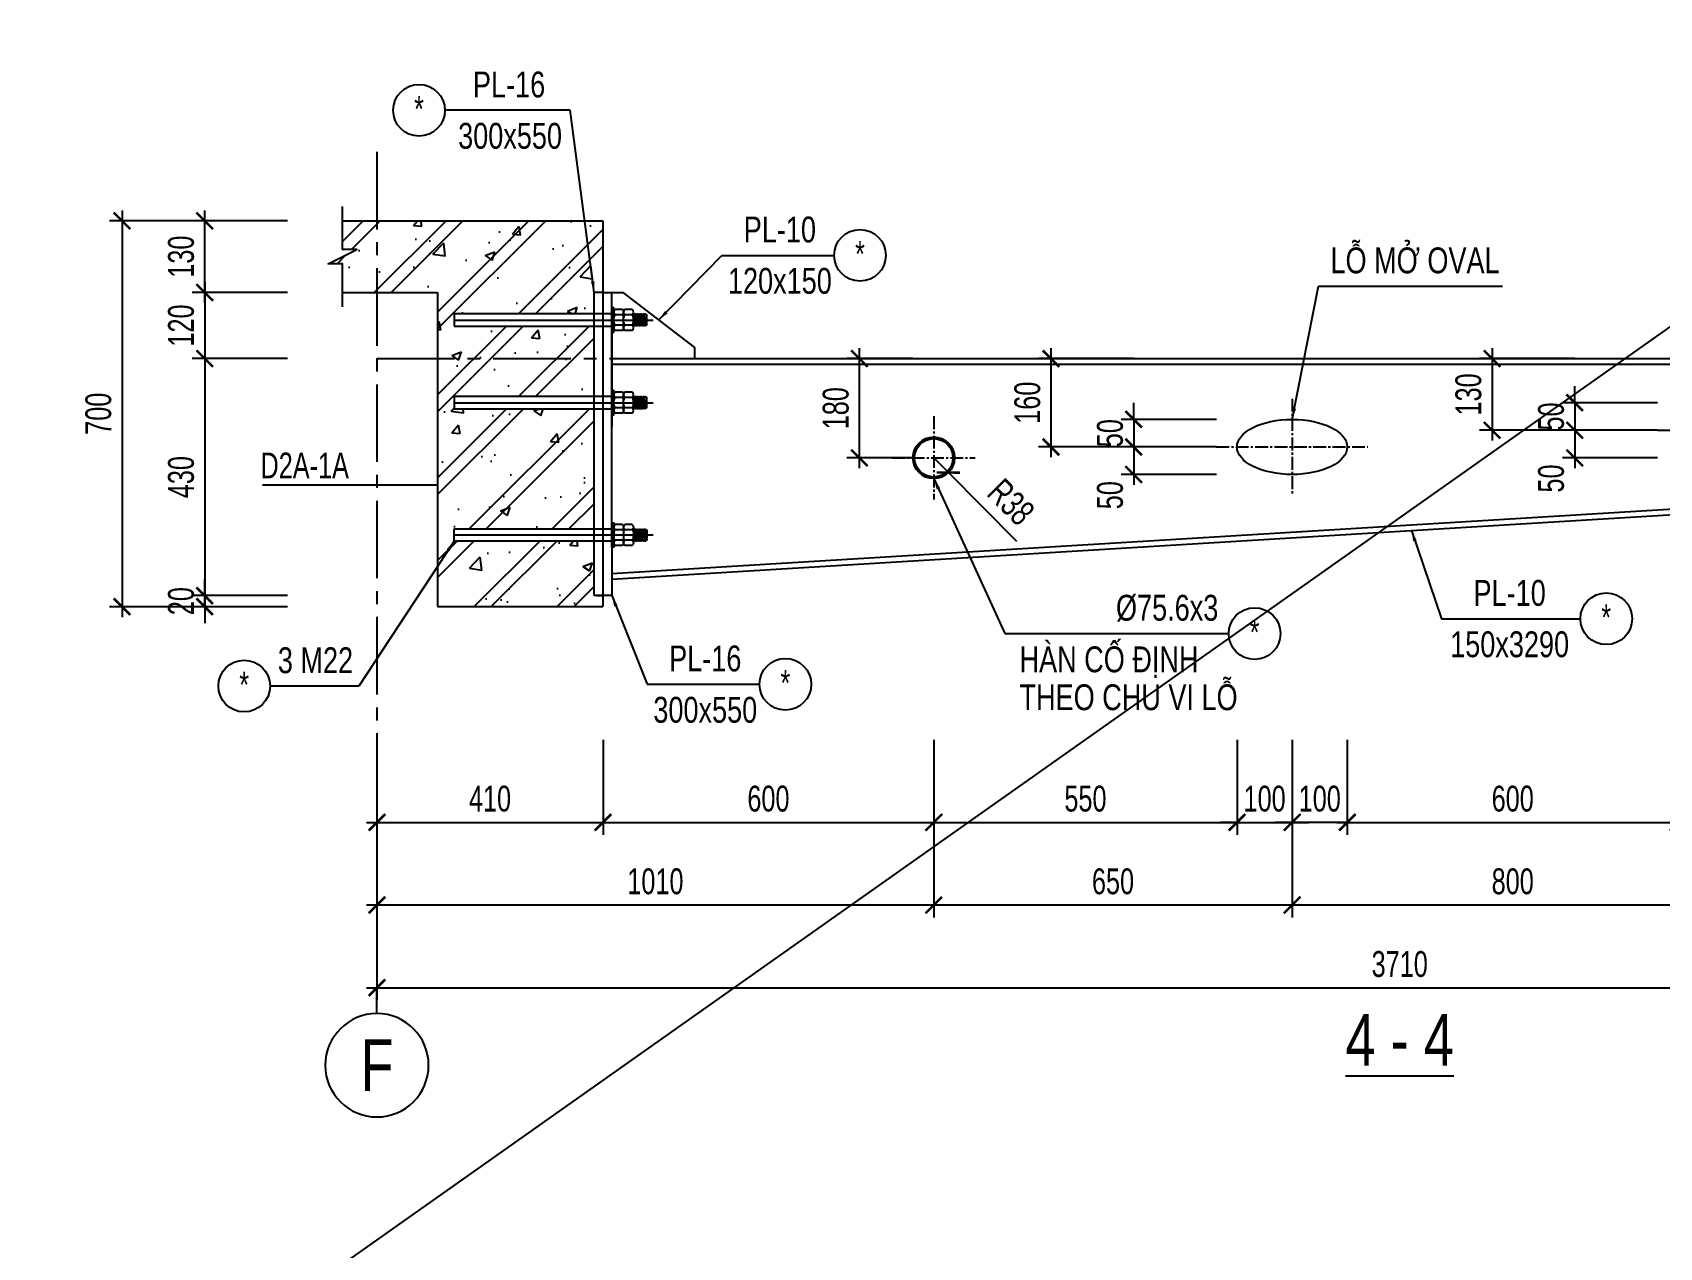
# Model space of a CAD drawing. Header units: millimetres. Extents: x 0 to 63075, y 0 to 44550.
# Drawn here: x 14690 to 26494, y 12085 to 20901 of the extents above; entities that cross this region are included whole.
import ezdxf
from ezdxf.enums import TextEntityAlignment as Align

# ---------------------------------------------------------------- set-up
doc = ezdxf.new("R2010")
doc.units = ezdxf.units.MM
doc.header["$LTSCALE"] = 250
doc.header["$MEASUREMENT"] = 0
doc.header["$PDMODE"] = 3
doc.linetypes.add('CENTER2', pattern=[1.125, 0.75, -0.125, 0.125, -0.125])
doc.linetypes.add('HIDDEN', pattern=[0.375, 0.25, -0.125])
doc.layers.get('0').update_dxf_attribs({"linetype": 'CONTINUOUS'})
doc.layers.get('Defpoints').update_dxf_attribs({"linetype": 'CONTINUOUS'})
for name, color, linetype in [('251', 251, 'CONTINUOUS'), ('8', 8, 'CONTINUOUS'), ('AXIS_SUB', 150, 'CENTER2'), ('CDC.01.AXIS', 160, 'CENTER2'), ('CDC.02.DIM', 1, 'CONTINUOUS'), ('CDC.03.BORDER', 3, 'CONTINUOUS'), ('CDC.04.HIDDEN', 8, 'HIDDEN'), ('CDC.06.TEXT', 2, 'CONTINUOUS'), ('CDC.08.TEXTBEAM', 2, 'CONTINUOUS'), ('CDC.10.HATCH', 251, 'CONTINUOUS'), ('CDC.11.NOTE', 8, 'CONTINUOUS'), ('CDC.14.STEELNUM', 9, 'CONTINUOUS'), ('DIM', 8, 'CONTINUOUS'), ('KCS_TEXT', 2, 'CONTINUOUS')]:
    doc.layers.add(name, color=color, linetype=linetype)
doc.layers.add('KCS_Plotter', color=11, linetype='CONTINUOUS', plot=False)
doc.styles.add('ARIA', font='arial.ttf', dxfattribs={"width": 0.75})
doc.styles.add('ARIAL', font='arial.ttf', dxfattribs={"width": 0.6})
doc.styles.add('BIGTEXT', font='arial.ttf', dxfattribs={"width": 0.8})
doc.styles.add('KCS_SMTEXT', font='arial.ttf', dxfattribs={"width": 0.7})
doc.dimstyles.new('KCS_DIM50 SC10', dxfattribs={"dimscale": 50, "dimtxt": 2.5, "dimasz": 1.6, "dimexe": 1.2, "dimexo": 0, "dimgap": 1, "dimtad": 1, "dimdec": 0, "dimlfac": 0.1, "dimzin": 0, "dimdsep": 46, "dimtxsty": 'KCS_SMTEXT', "dimblk": 'ARCHTICK', "dimcen": 0, "dimdle": 1, "dimclrd": 1, "dimclre": 1, "dimclrt": 2, "dimadec": 0, "dimazin": 0, "dimtfac": 1, "dimtdec": 0, "dimtix": 1, "dimtmove": 2, "dimatfit": 3, "dimfxl": 1, "dimtolj": 1, "dimtzin": 0, "dimarcsym": 0})
doc.dimstyles.new('KCS_DIM75 SC4', dxfattribs={"dimscale": 75, "dimtxt": 2.5, "dimasz": 1.6, "dimexe": 1.2, "dimexo": 0, "dimgap": 1, "dimtad": 1, "dimdec": 0, "dimlfac": 0.25, "dimzin": 0, "dimdsep": 46, "dimtxsty": 'KCS_SMTEXT', "dimblk": 'ARCHTICK', "dimcen": 0, "dimdle": 1, "dimclrd": 256, "dimclre": 256, "dimclrt": 2, "dimadec": 0, "dimazin": 0, "dimtfac": 1, "dimtdec": 0, "dimtix": 1, "dimtmove": 2, "dimatfit": 3, "dimfxl": 1, "dimtolj": 1, "dimtzin": 0, "dimarcsym": 0})

# ---------------------------------------------------------------- blocks, each defined once
blk = doc.blocks.new('_ArchTick')
at = {"color": 0, "linetype": 'ByBlock', "const_width": 0.15}
blk.add_lwpolyline([(-0.5, -0.5), (0.5, 0.5)], dxfattribs=at)
blk = doc.blocks.new('*D10')
at = {"layer": 'CDC.02.DIM', "lineweight": -2, "transparency": 16777216}
for p, q in [((17189, 15770), (17189, 15080)), ((18829, 15770), (18829, 15080)), ((17114, 15170), (18904, 15170))]:
    blk.add_line(p, q, dxfattribs=at)
at = {"layer": 'Defpoints', "color": 0, "transparency": 16777216}
for p in [(17189, 15770, 0), (18829, 15770, 0), (18829, 15170)]:
    blk.add_point(p, dxfattribs=at)
at = {"layer": 'CDC.02.DIM', "lineweight": -2, "transparency": 16777216, "xscale": 120, "yscale": 120, "zscale": 120, "rotation": 180}
blk.add_blockref('_ArchTick', (17189, 15170), dxfattribs=at)
at = {"layer": 'CDC.02.DIM', "lineweight": -2, "transparency": 16777216, "xscale": 120, "yscale": 120, "zscale": 120}
blk.add_blockref('_ArchTick', (18829, 15170), dxfattribs=at)
at = {"layer": 'CDC.02.DIM', "color": 2, "transparency": 16777216, "insert": (18009, 15341), "char_height": 187.5, "attachment_point": 5, "style": 'KCS_SMTEXT'}
blk.add_mtext('\\A1;410', dxfattribs=at)
blk = doc.blocks.new('*D11')
at = {"layer": 'CDC.02.DIM', "lineweight": -2, "transparency": 16777216}
for p, q in [((18829, 15770), (18829, 15080)), ((21229, 15770), (21229, 15080)), ((18754, 15170), (21304, 15170))]:
    blk.add_line(p, q, dxfattribs=at)
at = {"layer": 'Defpoints', "color": 0, "transparency": 16777216}
for p in [(18829, 15770, 0), (21229, 15770, 0), (21229, 15170)]:
    blk.add_point(p, dxfattribs=at)
at = {"layer": 'CDC.02.DIM', "lineweight": -2, "transparency": 16777216, "xscale": 120, "yscale": 120, "zscale": 120, "rotation": 180}
blk.add_blockref('_ArchTick', (18829, 15170), dxfattribs=at)
at = {"layer": 'CDC.02.DIM', "lineweight": -2, "transparency": 16777216, "xscale": 120, "yscale": 120, "zscale": 120}
blk.add_blockref('_ArchTick', (21229, 15170), dxfattribs=at)
at = {"layer": 'CDC.02.DIM', "color": 2, "transparency": 16777216, "insert": (20029, 15341), "char_height": 187.5, "attachment_point": 5, "style": 'KCS_SMTEXT'}
blk.add_mtext('\\A1;600', dxfattribs=at)
blk = doc.blocks.new('*D12')
at = {"layer": 'CDC.02.DIM', "lineweight": -2, "transparency": 16777216}
for p, q in [((21229, 15770), (21229, 15080)), ((23429, 15770), (23429, 15080)), ((21154, 15170), (23504, 15170))]:
    blk.add_line(p, q, dxfattribs=at)
at = {"layer": 'Defpoints', "color": 0, "transparency": 16777216}
for p in [(21229, 15770, 0), (23429, 15770, 0), (23429, 15170)]:
    blk.add_point(p, dxfattribs=at)
at = {"layer": 'CDC.02.DIM', "lineweight": -2, "transparency": 16777216, "xscale": 120, "yscale": 120, "zscale": 120, "rotation": 180}
blk.add_blockref('_ArchTick', (21229, 15170), dxfattribs=at)
at = {"layer": 'CDC.02.DIM', "lineweight": -2, "transparency": 16777216, "xscale": 120, "yscale": 120, "zscale": 120}
blk.add_blockref('_ArchTick', (23429, 15170), dxfattribs=at)
at = {"layer": 'CDC.02.DIM', "color": 2, "transparency": 16777216, "insert": (22329, 15341), "char_height": 187.5, "attachment_point": 5, "style": 'KCS_SMTEXT'}
blk.add_mtext('\\A1;550', dxfattribs=at)
blk = doc.blocks.new('*D13')
at = {"layer": 'CDC.02.DIM', "lineweight": -2, "transparency": 16777216}
for p, q in [((17189, 15170), (17189, 13880)), ((32029, 15170), (32029, 13880)), ((17114, 13970), (32104, 13970))]:
    blk.add_line(p, q, dxfattribs=at)
at = {"layer": 'Defpoints', "color": 0, "transparency": 16777216}
for p in [(17189, 15170, 0), (32029, 15170, 0), (32029, 13970)]:
    blk.add_point(p, dxfattribs=at)
at = {"layer": 'CDC.02.DIM', "lineweight": -2, "transparency": 16777216, "xscale": 120, "yscale": 120, "zscale": 120, "rotation": 180}
blk.add_blockref('_ArchTick', (17189, 13970), dxfattribs=at)
at = {"layer": 'CDC.02.DIM', "lineweight": -2, "transparency": 16777216, "xscale": 120, "yscale": 120, "zscale": 120}
blk.add_blockref('_ArchTick', (32029, 13970), dxfattribs=at)
at = {"layer": 'CDC.02.DIM', "color": 2, "transparency": 16777216, "insert": (24609, 14141), "char_height": 187.5, "attachment_point": 5, "style": 'KCS_SMTEXT'}
blk.add_mtext('\\A1;3710', dxfattribs=at)
blk = doc.blocks.new('*D15')
at = {"layer": 'CDC.02.DIM', "lineweight": -2, "transparency": 16777216}
for p, q in [((24229, 15770), (24229, 15080)), ((26629, 15770), (26629, 15080)), ((24154, 15170), (26704, 15170))]:
    blk.add_line(p, q, dxfattribs=at)
at = {"layer": 'Defpoints', "color": 0, "transparency": 16777216}
for p in [(24229, 15770, 0), (26629, 15770, 0), (26629, 15170)]:
    blk.add_point(p, dxfattribs=at)
at = {"layer": 'CDC.02.DIM', "lineweight": -2, "transparency": 16777216, "xscale": 120, "yscale": 120, "zscale": 120, "rotation": 180}
blk.add_blockref('_ArchTick', (24229, 15170), dxfattribs=at)
at = {"layer": 'CDC.02.DIM', "lineweight": -2, "transparency": 16777216, "xscale": 120, "yscale": 120, "zscale": 120}
blk.add_blockref('_ArchTick', (26629, 15170), dxfattribs=at)
at = {"layer": 'CDC.02.DIM', "color": 2, "transparency": 16777216, "insert": (25429, 15341), "char_height": 187.5, "attachment_point": 5, "style": 'KCS_SMTEXT'}
blk.add_mtext('\\A1;600', dxfattribs=at)
blk = doc.blocks.new('_Axis name')
at = {"layer": 'CDC.02.DIM'}
blk.add_line((0, 2.5), (0, 0), dxfattribs=at)
blk.add_circle((0, 7.5), 5, dxfattribs=at)
at = {"layer": 'CDC.02.DIM', "style": 'BIGTEXT', "width": 0.75}
blk.add_attdef('.', text='', height=5, dxfattribs=at).set_placement((0, 7.5), align=Align.MIDDLE)
blk = doc.blocks.new('*D17')
at = {"layer": 'CDC.02.DIM', "lineweight": -2, "transparency": 16777216}
for p, q in [((23429, 15770), (23429, 15080)), ((23829, 15770), (23829, 15080)), ((23429, 15170), (23309, 15170)), ((23429, 15170), (23829, 15170)), ((23829, 15170), (23949, 15170))]:
    blk.add_line(p, q, dxfattribs=at)
at = {"layer": 'Defpoints', "color": 0, "transparency": 16777216}
for p in [(23429, 15770), (23829, 15770), (23829, 15170)]:
    blk.add_point(p, dxfattribs=at)
at = {"layer": 'CDC.02.DIM', "lineweight": -2, "transparency": 16777216, "xscale": 120, "yscale": 120, "zscale": 120}
blk.add_blockref('_ArchTick', (23429, 15170), dxfattribs=at)
at = {"layer": 'CDC.02.DIM', "lineweight": -2, "transparency": 16777216, "xscale": 120, "yscale": 120, "zscale": 120, "rotation": 180}
blk.add_blockref('_ArchTick', (23829, 15170), dxfattribs=at)
at = {"layer": 'CDC.02.DIM', "color": 2, "transparency": 16777216, "insert": (23629, 15341), "char_height": 187.5, "attachment_point": 5, "style": 'KCS_SMTEXT'}
blk.add_mtext('\\A1;100', dxfattribs=at)
blk = doc.blocks.new('*D18')
at = {"layer": 'CDC.02.DIM', "lineweight": -2, "transparency": 16777216}
for p, q in [((23829, 15770), (23829, 15080)), ((24229, 15770), (24229, 15080)), ((23829, 15170), (23709, 15170)), ((24229, 15170), (23829, 15170)), ((24229, 15170), (24349, 15170))]:
    blk.add_line(p, q, dxfattribs=at)
at = {"layer": 'Defpoints', "color": 0, "transparency": 16777216}
for p in [(23829, 15770), (24229, 15770), (23829, 15170)]:
    blk.add_point(p, dxfattribs=at)
at = {"layer": 'CDC.02.DIM', "lineweight": -2, "transparency": 16777216, "xscale": 120, "yscale": 120, "zscale": 120}
blk.add_blockref('_ArchTick', (23829, 15170), dxfattribs=at)
at = {"layer": 'CDC.02.DIM', "lineweight": -2, "transparency": 16777216, "xscale": 120, "yscale": 120, "zscale": 120, "rotation": 180}
blk.add_blockref('_ArchTick', (24229, 15170), dxfattribs=at)
at = {"layer": 'CDC.02.DIM', "color": 2, "transparency": 16777216, "insert": (24029, 15341), "char_height": 187.5, "attachment_point": 5, "style": 'KCS_SMTEXT'}
blk.add_mtext('\\A1;100', dxfattribs=at)
blk = doc.blocks.new('*D22')
at = {"layer": 'CDC.02.DIM', "lineweight": -2, "transparency": 16777216}
for p, q in [((23829, 15770), (23829, 14480)), ((27029, 15770), (27029, 14480)), ((27104, 14570), (23754, 14570))]:
    blk.add_line(p, q, dxfattribs=at)
at = {"layer": 'Defpoints', "color": 0, "transparency": 16777216}
for p in [(23829, 15770), (27029, 15770), (23829, 14570)]:
    blk.add_point(p, dxfattribs=at)
at = {"layer": 'CDC.02.DIM', "lineweight": -2, "transparency": 16777216, "xscale": 120, "yscale": 120, "zscale": 120, "rotation": 180}
blk.add_blockref('_ArchTick', (23829, 14570), dxfattribs=at)
at = {"layer": 'CDC.02.DIM', "lineweight": -2, "transparency": 16777216, "xscale": 120, "yscale": 120, "zscale": 120}
blk.add_blockref('_ArchTick', (27029, 14570), dxfattribs=at)
at = {"layer": 'CDC.02.DIM', "color": 2, "transparency": 16777216, "insert": (25429, 14741), "char_height": 187.5, "attachment_point": 5, "style": 'KCS_SMTEXT'}
blk.add_mtext('\\A1;800', dxfattribs=at)
blk = doc.blocks.new('*D23')
at = {"layer": 'CDC.02.DIM', "lineweight": -2, "transparency": 16777216}
for p, q in [((21229, 15770), (21229, 14480)), ((23829, 15770), (23829, 14480)), ((23904, 14570), (21154, 14570))]:
    blk.add_line(p, q, dxfattribs=at)
at = {"layer": 'Defpoints', "color": 0, "transparency": 16777216}
for p in [(21229, 15770), (23829, 15770), (21229, 14570)]:
    blk.add_point(p, dxfattribs=at)
at = {"layer": 'CDC.02.DIM', "lineweight": -2, "transparency": 16777216, "xscale": 120, "yscale": 120, "zscale": 120, "rotation": 180}
blk.add_blockref('_ArchTick', (21229, 14570), dxfattribs=at)
at = {"layer": 'CDC.02.DIM', "lineweight": -2, "transparency": 16777216, "xscale": 120, "yscale": 120, "zscale": 120}
blk.add_blockref('_ArchTick', (23829, 14570), dxfattribs=at)
at = {"layer": 'CDC.02.DIM', "color": 2, "transparency": 16777216, "insert": (22529, 14741), "char_height": 187.5, "attachment_point": 5, "style": 'KCS_SMTEXT'}
blk.add_mtext('\\A1;650', dxfattribs=at)
blk = doc.blocks.new('*D24')
at = {"layer": 'CDC.02.DIM', "lineweight": -2, "transparency": 16777216}
for p, q in [((17189, 15770), (17189, 14480)), ((21229, 15770), (21229, 14480)), ((21304, 14570), (17114, 14570))]:
    blk.add_line(p, q, dxfattribs=at)
at = {"layer": 'Defpoints', "color": 0, "transparency": 16777216}
for p in [(17189, 15770), (21229, 15770), (17189, 14570)]:
    blk.add_point(p, dxfattribs=at)
at = {"layer": 'CDC.02.DIM', "lineweight": -2, "transparency": 16777216, "xscale": 120, "yscale": 120, "zscale": 120, "rotation": 180}
blk.add_blockref('_ArchTick', (17189, 14570), dxfattribs=at)
at = {"layer": 'CDC.02.DIM', "lineweight": -2, "transparency": 16777216, "xscale": 120, "yscale": 120, "zscale": 120}
blk.add_blockref('_ArchTick', (21229, 14570), dxfattribs=at)
at = {"layer": 'CDC.02.DIM', "color": 2, "transparency": 16777216, "insert": (19209, 14741), "char_height": 187.5, "attachment_point": 5, "style": 'KCS_SMTEXT'}
blk.add_mtext('\\A1;1010', dxfattribs=at)
blk = doc.blocks.new('ECUM20')
at = {"layer": '251'}
h = blk.add_hatch(color=256, dxfattribs=at)
h.paths.add_polyline_path([(2.58, 0.09, 0.192582), (1.69, -0.26, 0.192582), (0.8, 0.09)])
h.paths.add_polyline_path([(-1.69, -0.26, 0.192582), (-2.58, 0.09), (-0.8, 0.09, 0.192582)])
h = blk.add_hatch(color=256, dxfattribs=at)
h.paths.add_polyline_path([(2.58, -3.11, -0.192582), (1.69, -2.75, -0.192582), (0.8, -3.11)])
h.paths.add_polyline_path([(-1.69, -2.75, -0.192582), (-2.58, -3.11), (-0.8, -3.11, -0.192582)])
at = {"layer": '8'}
for p, q in [((2.4, 0.09), (-2.4, 0.09)), ((-3.47, -0.26), (-3.47, -2.75)), ((2.58, -3.11), (-2.58, -3.11)), ((-1.69, -0.26), (-1.69, -2.75)), ((-1.69, -0.26), (-1.69, -2.75)), ((1.69, -0.26), (1.69, -2.75)), ((3.47, -0.26), (3.47, -2.75))]:
    blk.add_line(p, q, dxfattribs=at)
for centre, start, end in [((-2.58, -1.2), 46.3972, 133.6028), ((-0.8, -1.2), 90, 133.6028), ((0.8, -1.2), 46.3972, 90), ((2.58, -1.2), 46.3972, 133.6028), ((-2.58, -1.82), 226.3972, 313.6028), ((-0.8, -1.82), 226.3972, 270), ((0.8, -1.82), 270, 313.6028), ((2.58, -1.82), 226.3972, 313.6028)]:
    blk.add_arc(centre, 1.29, start, end, dxfattribs=at)
blk = doc.blocks.new('24a')
at = {"layer": 'AXIS_SUB'}
blk.add_line((235079.72, 17102.07), (235079.72, 17141.43), dxfattribs=at)
at = {"layer": 'CDC.04.HIDDEN', "linetype": 'Continuous'}
blk.add_line((235079.74, 17140.23), (235079.74, 17140.17), dxfattribs=at)
for points in [[(235080.73, 17139.74), (235080.94, 17139.53), (235080.73, 17139.37), (235078.76, 17139.57), (235078.54, 17139.78), (235078.76, 17139.94)], [(235080.73, 17139.37), (235080.94, 17139.16), (235080.73, 17139), (235078.76, 17139.2), (235078.54, 17139.41), (235078.76, 17139.57)], [(235080.73, 17139), (235080.94, 17138.79), (235080.73, 17138.63), (235078.76, 17138.83), (235078.54, 17139.04), (235078.76, 17139.2)], [(235080.73, 17138.63), (235080.94, 17138.42), (235080.73, 17138.26), (235078.76, 17138.46), (235078.54, 17138.67), (235078.76, 17138.83)], [(235080.73, 17138.26), (235080.94, 17138.05), (235080.73, 17137.89), (235078.76, 17138.09), (235078.54, 17138.3), (235078.76, 17138.46)], [(235080.73, 17137.89), (235080.94, 17137.68), (235080.73, 17137.52), (235078.76, 17137.72), (235078.54, 17137.93), (235078.76, 17138.09)], [(235082.12, 17133.27), (235077.32, 17133.27), (235077.32, 17133.7), (235082.12, 17133.7)]]:
    blk.add_lwpolyline(points, close=True, dxfattribs=at)
for points in [[(235078.76, 17139.94), (235078.64, 17140.04), (235078.76, 17140.23), (235080.73, 17140.23), (235080.73, 17140.11), (235080.94, 17139.9), (235080.73, 17139.74)], [(235080.73, 17140.11), (235079.74, 17140.17), (235079.74, 17140.23)], [(235078.57, 17137.54), (235078.54, 17137.56), (235078.76, 17137.72), (235080.59, 17137.54)], [(235078.7, 17135.62), (235078.76, 17135.66), (235079.23, 17135.62)], [(235078.7, 17133.7), (235078.76, 17133.74), (235079.23, 17133.7)]]:
    blk.add_lwpolyline(points, dxfattribs=at)
at = {"layer": 'CDC.04.HIDDEN', "ltscale": 2}
blk.add_lwpolyline([(235078.52, 17102.07), (235078.52, 17133.27), (235080.92, 17133.27), (235080.92, 17102.07), (235078.52, 17102.07)], dxfattribs=at)
at = {"layer": 'CDC.04.HIDDEN', "linetype": 'Continuous', "extrusion": (0, 0, -1), "xscale": 0.5999999999985448, "yscale": 0.5999999999985448, "zscale": -0.6}
for p in [(-235079.72, 17137.48), (-235079.72, 17135.56)]:
    blk.add_blockref('ECUM20', p, dxfattribs=at)
blk = doc.blocks.new('*D155')
at = {"layer": 'CDC.02.DIM', "lineweight": -2, "transparency": 16777216}
for p, q in [((21077, 18535), (20599, 18535)), ((20689, 17740), (20689, 18610)), ((21077, 17815), (20599, 17815))]:
    blk.add_line(p, q, dxfattribs=at)
at = {"layer": 'Defpoints', "color": 0, "transparency": 16777216}
for p in [(20689, 18535), (21077, 18535, 0), (21077, 17815, 0)]:
    blk.add_point(p, dxfattribs=at)
at = {"layer": 'CDC.02.DIM', "lineweight": -2, "transparency": 16777216, "xscale": 120, "yscale": 120, "zscale": 120}
for p, rotation in [((20689, 18535), 90), ((20689, 17815), 270)]:
    blk.add_blockref('_ArchTick', p, dxfattribs=dict(at, rotation=rotation))
at = {"layer": 'CDC.02.DIM', "color": 2, "transparency": 16777216, "insert": (20518, 18175), "char_height": 187.5, "attachment_point": 5, "rotation": 90, "style": 'KCS_SMTEXT'}
blk.add_mtext('\\A1;180', dxfattribs=at)
blk = doc.blocks.new('*D156')
at = {"layer": 'CDC.02.DIM', "lineweight": -2, "transparency": 16777216}
for p in [(21229, 17815), (21832, 17209)]:
    blk.add_line(p, (21335, 17708), dxfattribs=at)
at = {"layer": 'Defpoints', "color": 0, "transparency": 16777216}
for p in [(21229, 17815, 0), (21335, 17708, 0)]:
    blk.add_point(p, dxfattribs=at)
at = {"layer": 'CDC.02.DIM', "lineweight": -2, "transparency": 16777216, "xscale": 120, "yscale": 120, "zscale": 120, "rotation": 134.9020487328114}
blk.add_blockref('_ArchTick', (21335, 17708), dxfattribs=at)
at = {"layer": 'CDC.02.DIM', "color": 2, "transparency": 16777216, "insert": (21789, 17494), "char_height": 187.5, "attachment_point": 5, "rotation": 314.902, "style": 'KCS_SMTEXT'}
blk.add_mtext('\\A1;R38', dxfattribs=at)
blk = doc.blocks.new('*D158')
at = {"layer": 'CDC.02.DIM', "lineweight": -2, "transparency": 16777216}
for p, q in [((22679, 18094), (22679, 18214)), ((23279, 18094), (22589, 18094)), ((22679, 18094), (22679, 17894)), ((23279, 17894), (22589, 17894)), ((22679, 17894), (22679, 17774))]:
    blk.add_line(p, q, dxfattribs=at)
at = {"layer": 'Defpoints', "color": 0, "transparency": 16777216}
for p in [(23279, 18094), (22679, 17894), (23279, 17894)]:
    blk.add_point(p, dxfattribs=at)
at = {"layer": 'CDC.02.DIM', "lineweight": -2, "transparency": 16777216, "xscale": 120, "yscale": 120, "zscale": 120}
for p, rotation in [((22679, 18094), 270), ((22679, 17894), 90)]:
    blk.add_blockref('_ArchTick', p, dxfattribs=dict(at, rotation=rotation))
at = {"layer": 'CDC.02.DIM', "color": 2, "transparency": 16777216, "insert": (22508, 17994), "char_height": 187.5, "attachment_point": 5, "rotation": 90, "style": 'KCS_SMTEXT'}
blk.add_mtext('\\A1;50', dxfattribs=at)
blk = doc.blocks.new('*D159')
at = {"layer": 'CDC.02.DIM', "lineweight": -2, "transparency": 16777216}
for p, q in [((22679, 17969), (22679, 17619)), ((23279, 17894), (22589, 17894)), ((23279, 17694), (22589, 17694))]:
    blk.add_line(p, q, dxfattribs=at)
at = {"layer": 'Defpoints', "color": 0, "transparency": 16777216}
for p in [(23279, 17894), (22679, 17694), (23279, 17694)]:
    blk.add_point(p, dxfattribs=at)
at = {"layer": 'CDC.02.DIM', "lineweight": -2, "transparency": 16777216, "xscale": 120, "yscale": 120, "zscale": 120}
for p, rotation in [((22679, 17894), 90), ((22679, 17694), 270)]:
    blk.add_blockref('_ArchTick', p, dxfattribs=dict(at, rotation=rotation))
at = {"layer": 'CDC.02.DIM', "color": 2, "transparency": 16777216, "insert": (22508, 17544), "char_height": 187.5, "attachment_point": 5, "rotation": 90, "style": 'KCS_SMTEXT'}
blk.add_mtext('\\A1;50', dxfattribs=at)
blk = doc.blocks.new('*D160')
at = {"layer": 'CDC.02.DIM', "lineweight": -2, "transparency": 16777216}
for p, q in [((25879, 18215), (25879, 18335)), ((26479, 18215), (25789, 18215)), ((25879, 18215), (25879, 18015)), ((26479, 18015), (25789, 18015)), ((25879, 18015), (25879, 17895))]:
    blk.add_line(p, q, dxfattribs=at)
at = {"layer": 'Defpoints', "color": 0, "transparency": 16777216}
for p in [(26479, 18215, 0), (25879, 18015), (26479, 18015, 0)]:
    blk.add_point(p, dxfattribs=at)
at = {"layer": 'CDC.02.DIM', "lineweight": -2, "transparency": 16777216, "xscale": 120, "yscale": 120, "zscale": 120}
for p, rotation in [((25879, 18215), 270), ((25879, 18015), 90)]:
    blk.add_blockref('_ArchTick', p, dxfattribs=dict(at, rotation=rotation))
at = {"layer": 'CDC.02.DIM', "color": 2, "transparency": 16777216, "insert": (25708, 18115), "char_height": 187.5, "attachment_point": 5, "rotation": 90, "style": 'KCS_SMTEXT'}
blk.add_mtext('\\A1;50', dxfattribs=at)
blk = doc.blocks.new('*D161')
at = {"layer": 'CDC.02.DIM', "lineweight": -2, "transparency": 16777216}
for p, q in [((25879, 18090), (25879, 17740)), ((26479, 18015), (25789, 18015)), ((26479, 17815), (25789, 17815))]:
    blk.add_line(p, q, dxfattribs=at)
at = {"layer": 'Defpoints', "color": 0, "transparency": 16777216}
for p in [(26479, 18015, 0), (25879, 17815), (26479, 17815, 0)]:
    blk.add_point(p, dxfattribs=at)
at = {"layer": 'CDC.02.DIM', "lineweight": -2, "transparency": 16777216, "xscale": 120, "yscale": 120, "zscale": 120}
for p, rotation in [((25879, 18015), 90), ((25879, 17815), 270)]:
    blk.add_blockref('_ArchTick', p, dxfattribs=dict(at, rotation=rotation))
at = {"layer": 'CDC.02.DIM', "color": 2, "transparency": 16777216, "insert": (25708, 17665), "char_height": 187.5, "attachment_point": 5, "rotation": 90, "style": 'KCS_SMTEXT'}
blk.add_mtext('\\A1;50', dxfattribs=at)
blk = doc.blocks.new('*D164')
at = {"layer": 'CDC.02.DIM', "lineweight": -2, "transparency": 16777216}
for p, q in [((15939, 18940), (15939, 19610)), ((16539, 19535), (15849, 19535)), ((16539, 19015), (15849, 19015))]:
    blk.add_line(p, q, dxfattribs=at)
at = {"layer": 'Defpoints', "color": 0, "transparency": 16777216}
for p in [(15939, 19535), (16539, 19535), (16539, 19015)]:
    blk.add_point(p, dxfattribs=at)
at = {"layer": 'CDC.02.DIM', "lineweight": -2, "transparency": 16777216, "xscale": 120, "yscale": 120, "zscale": 120}
for p, rotation in [((15939, 19535), 90), ((15939, 19015), 270)]:
    blk.add_blockref('_ArchTick', p, dxfattribs=dict(at, rotation=rotation))
at = {"layer": 'CDC.02.DIM', "color": 2, "transparency": 16777216, "insert": (15768, 19275), "char_height": 187.5, "attachment_point": 5, "rotation": 90, "style": 'KCS_SMTEXT'}
blk.add_mtext('\\A1;130', dxfattribs=at)
blk = doc.blocks.new('*D165')
at = {"layer": 'CDC.02.DIM', "lineweight": -2, "transparency": 16777216}
for p, q in [((16539, 18535), (15849, 18535)), ((15939, 18610), (15939, 16740)), ((16539, 16815), (15849, 16815))]:
    blk.add_line(p, q, dxfattribs=at)
at = {"layer": 'Defpoints', "color": 0, "transparency": 16777216}
for p in [(16539, 18535), (15939, 16815), (16539, 16815, 0)]:
    blk.add_point(p, dxfattribs=at)
at = {"layer": 'CDC.02.DIM', "lineweight": -2, "transparency": 16777216, "xscale": 120, "yscale": 120, "zscale": 120}
for p, rotation in [((15939, 18535), 90), ((15939, 16815), 270)]:
    blk.add_blockref('_ArchTick', p, dxfattribs=dict(at, rotation=rotation))
at = {"layer": 'CDC.02.DIM', "color": 2, "transparency": 16777216, "insert": (15768, 17675), "char_height": 187.5, "attachment_point": 5, "rotation": 90, "style": 'KCS_SMTEXT'}
blk.add_mtext('\\A1;430', dxfattribs=at)
blk = doc.blocks.new('*D166')
at = {"layer": 'CDC.02.DIM', "lineweight": -2, "transparency": 16777216}
for p, q in [((15339, 19610), (15339, 16660)), ((16539, 19535), (15249, 19535)), ((16539, 16735), (15249, 16735))]:
    blk.add_line(p, q, dxfattribs=at)
at = {"layer": 'Defpoints', "color": 0, "transparency": 16777216}
for p in [(16539, 19535, 0), (15339, 16735), (16539, 16735, 0)]:
    blk.add_point(p, dxfattribs=at)
at = {"layer": 'CDC.02.DIM', "lineweight": -2, "transparency": 16777216, "xscale": 120, "yscale": 120, "zscale": 120}
for p, rotation in [((15339, 19535), 90), ((15339, 16735), 270)]:
    blk.add_blockref('_ArchTick', p, dxfattribs=dict(at, rotation=rotation))
at = {"layer": 'CDC.02.DIM', "color": 2, "transparency": 16777216, "insert": (15168, 18135), "char_height": 187.5, "attachment_point": 5, "rotation": 90, "style": 'KCS_SMTEXT'}
blk.add_mtext('\\A1;700', dxfattribs=at)
blk = doc.blocks.new('*D167')
at = {"layer": 'CDC.02.DIM', "lineweight": -2, "transparency": 16777216}
for p, q in [((15939, 16815), (15939, 16935)), ((16539, 16815), (15849, 16815)), ((15939, 16735), (15939, 16815)), ((16539, 16735), (15849, 16735)), ((15939, 16735), (15939, 16615))]:
    blk.add_line(p, q, dxfattribs=at)
at = {"layer": 'Defpoints', "color": 0, "transparency": 16777216}
for p in [(15939, 16815), (16539, 16815), (16539, 16735)]:
    blk.add_point(p, dxfattribs=at)
at = {"layer": 'CDC.02.DIM', "lineweight": -2, "transparency": 16777216, "xscale": 120, "yscale": 120, "zscale": 120}
for p, rotation in [((15939, 16815), 270), ((15939, 16735), 90)]:
    blk.add_blockref('_ArchTick', p, dxfattribs=dict(at, rotation=rotation))
at = {"layer": 'CDC.02.DIM', "color": 2, "transparency": 16777216, "insert": (15768, 16775), "char_height": 187.5, "attachment_point": 5, "rotation": 90, "style": 'KCS_SMTEXT'}
blk.add_mtext('\\A1;20', dxfattribs=at)
blk = doc.blocks.new('*D168')
at = {"layer": 'CDC.02.DIM', "lineweight": -2, "transparency": 16777216}
for p, q in [((16539, 19015), (15849, 19015)), ((15939, 19090), (15939, 18460)), ((16539, 18535), (15849, 18535))]:
    blk.add_line(p, q, dxfattribs=at)
at = {"layer": 'Defpoints', "color": 0, "transparency": 16777216}
for p in [(16539, 19015, 0), (15939, 18535), (16539, 18535, 0)]:
    blk.add_point(p, dxfattribs=at)
at = {"layer": 'CDC.02.DIM', "lineweight": -2, "transparency": 16777216, "xscale": 120, "yscale": 120, "zscale": 120}
for p, rotation in [((15939, 19015), 90), ((15939, 18535), 270)]:
    blk.add_blockref('_ArchTick', p, dxfattribs=dict(at, rotation=rotation))
at = {"layer": 'CDC.02.DIM', "color": 2, "transparency": 16777216, "insert": (15768, 18775), "char_height": 187.5, "attachment_point": 5, "rotation": 90, "style": 'KCS_SMTEXT'}
blk.add_mtext('\\A1;120', dxfattribs=at)
blk = doc.blocks.new('*D242')
at = {"layer": 'CDC.02.DIM', "lineweight": -2, "transparency": 16777216}
for p, q in [((22679, 18535), (21989, 18535)), ((22079, 18610), (22079, 17819)), ((22679, 17894), (21989, 17894))]:
    blk.add_line(p, q, dxfattribs=at)
at = {"layer": 'Defpoints', "color": 0, "transparency": 16777216}
for p in [(22679, 18535, 0), (22079, 17894), (22679, 17894)]:
    blk.add_point(p, dxfattribs=at)
at = {"layer": 'CDC.02.DIM', "lineweight": -2, "transparency": 16777216, "xscale": 120, "yscale": 120, "zscale": 120}
for p, rotation in [((22079, 18535), 90), ((22079, 17894), 270)]:
    blk.add_blockref('_ArchTick', p, dxfattribs=dict(at, rotation=rotation))
at = {"layer": 'CDC.02.DIM', "color": 2, "transparency": 16777216, "insert": (21908, 18215), "char_height": 187.5, "attachment_point": 5, "rotation": 90, "style": 'KCS_SMTEXT'}
blk.add_mtext('\\A1;160', dxfattribs=at)
blk = doc.blocks.new('*D243')
at = {"layer": 'CDC.02.DIM', "lineweight": -2, "transparency": 16777216}
for p, q in [((25879, 18535), (25189, 18535)), ((25279, 18610), (25279, 17940)), ((25879, 18015), (25189, 18015))]:
    blk.add_line(p, q, dxfattribs=at)
at = {"layer": 'Defpoints', "color": 0, "transparency": 16777216}
for p in [(25879, 18535, 0), (25279, 18015), (25879, 18015)]:
    blk.add_point(p, dxfattribs=at)
at = {"layer": 'CDC.02.DIM', "lineweight": -2, "transparency": 16777216, "xscale": 120, "yscale": 120, "zscale": 120}
for p, rotation in [((25279, 18535), 90), ((25279, 18015), 270)]:
    blk.add_blockref('_ArchTick', p, dxfattribs=dict(at, rotation=rotation))
at = {"layer": 'CDC.02.DIM', "color": 2, "transparency": 16777216, "insert": (25108, 18275), "char_height": 187.5, "attachment_point": 5, "rotation": 90, "style": 'KCS_SMTEXT'}
blk.add_mtext('\\A1;130', dxfattribs=at)

msp = doc.modelspace()

# ---------------------------------------------------------------- hatches: boundary and pattern name
at = {"layer": 'CDC.10.HATCH'}
h = msp.add_hatch(dxfattribs=at)
h.set_pattern_fill('BETONG', color=256, scale=100, style=0, pattern_type=2)
h.set_pattern_definition([(50, (-1907236.2, -307946.95), (717.26018, -62.75213), [75, -825]), (355, (-1907236.2, -307946.95), (-138.75133, 752.19213), [60, -660]), (100.4514, (-1907176.4, -307952.2), (578.50938, 689.43954), [63.7402, -701.1421]), (46.1842, (-1907236.2, -307746.95), (1067.24105, -165.519), [112.5, -1237.5]), (96.6356, (-1907147.3, -307760.7), (934.6627, 974.11787), [95.6103, -1051.713]), (351.1842, (-1907236.2, -307747), (934.66195, 974.1186), [90, -990]), (21, (-1907136.2, -307796.95), (596.90705, -402.61889), [75, -825]), (326, (-1907136.2, -307796.95), (243.31533, 725.15005), [60, -660]), (71.4514, (-1907086.46, -307830.5), (840.22263, 322.5305), [63.7402, -701.1421]), (37.5, (-1907236.2, -307946.95), (12.159855, 332.893854), [0, -652, 0, -670, 0, -662.5]), (7.5, (-1907236.2, -307946.95), (263.06954, 394.41171), [0, -382, 0, -637, 0, -252.5]), (327.5, (-1907459.2, -307946.95), (533.822436, -22.55487), [0, -250, 0, -780, 0, -1035]), (317.5, (-1907559.2, -307946.95), (583.18617, 100.10498), [0, -325, 0, -518, 0, -735]), (45, (-1907236.2, -307946.95), (-300.52038, 300.52038), []), (45, (-1907236.2, -307824.45), (-300.52038, 300.52038), [])])
h.paths.add_polyline_path([(18828.6, 19535.1), (16938.6, 19535.1), (16938.6, 19327.1), (17042.6, 19327.1), (16834.6, 19223.1), (16938.6, 19223.1), (16938.6, 19015.1), (17628.6, 19015.1), (17628.6, 16735.1), (18828.6, 16735.1), (18828.6, 16815.1), (18780.6, 16815.1), (18764.6, 16815.1), (18764.6, 17211.1), (17748.6, 17211.1), (17748.6, 17299.1), (18764.6, 17299.1), (18764.6, 18171.1), (17748.6, 18171.1), (17748.6, 18259.1), (18764.6, 18259.1), (18764.6, 18771.1), (17748.6, 18771.1), (17748.6, 18859.1), (18764.6, 18859.1), (18764.6, 19015.1), (18828.6, 19015.1)])

# ---------------------------------------------------------------- linework, layer by layer
at = {"layer": 'CDC.01.AXIS', "ltscale": 3}
for p, q in [((17188.6, 20035.1, 0), (17188.6, 15769.8, 0)), ((17188.6, 18535.1, 0), (32628.6, 18535.1, 0))]:
    msp.add_line(p, q, dxfattribs=at)
at = {"layer": 'CDC.01.AXIS', "ltscale": 0.5}
for p, q in [((23828.6, 18244.2, 0), (23828.6, 17544.2, 0)), ((21228.6, 18116.3), (21228.6, 17513.9)), ((26478.6, 18015.1, 0), (27578.6, 18015.1, 0)), ((23278.6, 17894.2, 0), (24378.6, 17894.2, 0)), ((20927.4, 17815.1), (21529.8, 17815.1))]:
    msp.add_line(p, q, dxfattribs=at)
at = {"layer": 'CDC.03.BORDER'}
for p, q in [((16938.6, 19535.1, 0), (18828.6, 19535.1, 0)), ((18828.6, 19535.1, 0), (18828.6, 16735.1, 0)), ((16938.6, 19015.1, 0), (17628.6, 19015.1, 0)), ((17628.6, 19015.1, 0), (17628.6, 16735.1, 0)), ((18892.6, 17335.1, 0), (18892.6, 16815.1, 0)), ((17628.6, 16735.1, 0), (18828.6, 16735.1, 0))]:
    msp.add_line(p, q, dxfattribs=at)
at = {"layer": 'CDC.03.BORDER', "ltscale": 800}
for p, q in [((18764.6, 16815.1, 0), (18764.6, 19015.1, 0)), ((18828.6, 19015.1, 0), (18764.6, 19015.1, 0)), ((18828.6, 19015.1, 0), (18892.6, 19015.1, 0)), ((18892.6, 17335.1, 0), (18892.6, 19015.1, 0)), ((18892.6, 18867.3, 0), (18892.6, 18042.3, 0)), ((18892.6, 18535.1, 0), (32028.6, 18535.1, 0)), ((18892.6, 18495.1, 0), (32028.6, 18495.1, 0)), ((18892.6, 16975.2, 0), (32028.6, 17775.2, 0)), ((18892.6, 16935.1, 0), (32028.6, 17735.1, 0)), ((18892.6, 16815.1, 0), (18764.6, 16815.1, 0)), ((18780.6, 16815.1, 0), (18828.6, 16815.1, 0))]:
    msp.add_line(p, q, dxfattribs=at)
at = {"layer": 'CDC.03.BORDER', "elevation": 0}
msp.add_lwpolyline([(18892.6, 19015.1), (18972.6, 19015.1), (19492.6, 18615.1), (19492.6, 18535.1)], dxfattribs=at)
at = {"layer": 'CDC.03.BORDER', "ltscale": 800}
for radius in [151.2, 139.2]:
    msp.add_circle((21228.6, 17815.1, 0), radius, dxfattribs=at)
msp.add_ellipse((23828.6, 17894.2, 0), major_axis=(400, 0), ratio=0.5, dxfattribs=at)
at = {"layer": 'CDC.11.NOTE', "elevation": 0}
msp.add_lwpolyline([(16938.6, 18911.1), (16938.6, 19223.1), (16834.6, 19223.1), (17042.6, 19327.1), (16938.6, 19327.1), (16938.6, 19639.1)], dxfattribs=at)
at = {"layer": 'CDC.11.NOTE'}
msp.add_lwpolyline([(17628.6, 17617.5), (16358.4, 17617.5)], dxfattribs=at)
at = {"layer": 'CDC.14.STEELNUM'}
for centre in [(17494.1, 20336.7, 0), (20693.3, 19284.4, 0), (26107.5, 16647.3, 0), (23556.2, 16539.7, 0), (16225.5, 16158.8, 0), (20152, 16171.9, 0)]:
    msp.add_circle(centre, 187.5, dxfattribs=at)
at = {"layer": 'KCS_Plotter'}
msp.add_line((0, 0), (63075, 44550), dxfattribs=at)

# ---------------------------------------------------------------- block references
ref = msp.add_blockref('_Axis name', (17188.6, 13969.8, 0), dxfattribs=dict(xscale=-75, yscale=75, zscale=75, rotation=180))
ref.add_attrib('.', 'F', dxfattribs={"layer": 'CDC.02.DIM', "height": 375, "style": 'BIGTEXT', "width": 0.75}).set_placement((17188.6, 13407.3, 0), align=Align.MIDDLE)
at = {"layer": 'DIM', "yscale": 36.66666666604578, "rotation": 270}
for p, xscale, zscale in [((-609327.4, -8600774.8, 0), -36.66666666604578, 36.66666666666666), ((-609327.4, -8601374.8, 0), -36.66666666604578, 36.66666666666666), ((-609327.4, 8636845, 0), 36.66666666604578, 36.66666666604578)]:
    msp.add_blockref('24a', p, dxfattribs=dict(at, xscale=xscale, zscale=zscale))

# ---------------------------------------------------------------- texts
at = {"layer": 'CDC.06.TEXT', "style": 'ARIAL', "width": 0.75}
msp.add_text('%%U4 - 4', height=375, dxfattribs=at).set_placement((24608.6, 13592.6, 0), align=Align.MIDDLE_CENTER)
at = {"layer": 'CDC.08.TEXTBEAM', "style": 'ARIAL', "width": 0.7}
msp.add_text('D2A-1A', height=187.5, dxfattribs=at).set_placement((16664.6, 17759.5), align=Align.MIDDLE_CENTER)
at = {"layer": 'CDC.14.STEELNUM', "style": 'KCS_SMTEXT', "width": 0.7}
for p in [(17493.9, 20253.1, 0), (20693.3, 19200.7, 0), (23556.2, 16456.1, 0), (26107.5, 16563.7, 0), (16225.3, 16075.2, 0), (20152, 16088.3, 0)]:
    msp.add_text('*', height=187.5, dxfattribs=at).set_placement(p, align=Align.CENTER)
at = {"layer": 'KCS_TEXT', "style": 'ARIA', "width": 0.75}
for s, rotation, p in [('PL-16', 0, (18147.2, 20430.5, 0)), ('300x550', 360, (18154.5, 20057.9, 0)), ('PL-10', 360, (20112, 19378.1, 0)), ('120x150', 0, (20112, 19005.6, 0)), ('PL-10', 360, (25406.7, 16741.1, 0)), ('150x3290', 0, (25406.7, 16368.5, 0)), ('3 M22', 0, (16742.7, 16252.6, 0)), ('PL-16', 360, (19570.8, 16265.7, 0)), ('300x550', 0, (19570.8, 15893.1, 0))]:
    msp.add_text(s, height=187.5, rotation=rotation, dxfattribs=at).set_placement(p, align=Align.CENTER)
for s, rotation, p in [('LỖ MỞ OVAL', 360, (24106.7, 19154, 0)), ('%%C75.6x3 ', 360, (22550.6, 16633.5, 0)), ('HÀN CỐ ĐỊNH', 0, (21850.6, 16259.1, 0)), ('THEO CHU VI LỖ', 0, (21850.6, 15984.1, 0))]:
    msp.add_text(s, height=187.5, rotation=rotation, dxfattribs=at).set_placement(p)

# ---------------------------------------------------------------- dimensions: what is measured, and where the dimension line sits
at = {"layer": 'CDC.02.DIM'}
for base, p1, p2, angle, picture, middle in [((15338.6, 16735.1, 0), (16538.6, 19535.1, 0), (16538.6, 16735.1, 0), 270, '*D166', (15167.9, 18135.1, 0)), ((15938.6, 19535.1, 0), (16538.6, 19015.1, 0), (16538.6, 19535.1, 0), 90, '*D164', (15767.8, 19275.1, 0)), ((15938.6, 18535.1, 0), (16538.6, 19015.1, 0), (16538.6, 18535.1, 0), 90, '*D168', (15767.9, 18775.1, 0)), ((15938.6, 16815.1, 0), (16538.6, 18535.1, 0), (16538.6, 16815.1, 0), 270, '*D165', (15767.8, 17675.1, 0)), ((20688.8, 18535.1, 0), (21077.4, 17815.1, 0), (21077.4, 18535.1, 0), 90, '*D155', (20518, 18175.1, 0)), ((22078.6, 17894.2, 0), (22678.6, 18535.1, 0), (22678.6, 17894.2, 0), 90, '*D242', (21907.9, 18214.7, 0)), ((25278.6, 18015.1, 0), (25878.6, 18535.1, 0), (25878.6, 18015.1, 0), 90, '*D243', (25107.8, 18275.1, 0)), ((25878.6, 18015.1, 0), (26478.6, 18215.1, 0), (26478.6, 18015.1, 0), 90, '*D160', (25707.9, 18115.1, 0)), ((22678.6, 17894.2, 0), (23278.6, 18094.2, 0), (23278.6, 17894.2, 0), 90, '*D158', (22507.9, 17994.2, 0)), ((15938.6, 16815.1, 0), (16538.6, 16735.1, 0), (16538.6, 16815.1, 0), 90, '*D167', (15767.9, 16775.1, 0)), ((23828.6, 15169.8, 0), (24228.6, 15769.8, 0), (23828.6, 15769.8, 0), 180, '*D18', (24028.6, 15340.5, 0))]:
    dim = msp.add_linear_dim(base=base, p1=p1, p2=p2, angle=angle, dimstyle='KCS_DIM75 SC4', dxfattribs=at)
    dim.commit()
    dim.dimension.update_dxf_attribs({"geometry": picture, "text_midpoint": middle})
for base, p1, p2, picture, middle in [((25878.6, 17815.1, 0), (26478.6, 18015.1, 0), (26478.6, 17815.1, 0), '*D161', (25707.9, 17665.1, 0)), ((22678.6, 17694.2, 0), (23278.6, 17894.2, 0), (23278.6, 17694.2, 0), '*D159', (22507.9, 17544.2, 0))]:
    dim = msp.add_linear_dim(base=base, p1=p1, p2=p2, angle=90, dimstyle='KCS_DIM75 SC4', dxfattribs=at)
    dim.commit()
    dim.dimension.update_dxf_attribs({"geometry": picture, "text_midpoint": middle, "dimtype": 160})
dim = msp.add_radius_dim(center=(21228.6, 17815.1, 0), mpoint=(21335.4, 17708, 0), dimstyle='KCS_DIM75 SC4', dxfattribs=at)
dim.commit()
dim.dimension.update_dxf_attribs({"geometry": '*D156', "text_midpoint": (21789.5, 17494.3)})
for base, p1, p2, picture, middle in [((18828.6, 15169.8, 0), (17188.6, 15769.8, 0), (18828.6, 15769.8, 0), '*D10', (18008.6, 15340.5, 0)), ((17188.6, 14569.8, 0), (21228.6, 15769.8, 0), (17188.6, 15769.8, 0), '*D24', (19208.6, 14740.5, 0)), ((21228.6, 15169.8, 0), (18828.6, 15769.8, 0), (21228.6, 15769.8, 0), '*D11', (20028.6, 15340.5, 0)), ((23428.6, 15169.8, 0), (21228.6, 15769.8, 0), (23428.6, 15769.8, 0), '*D12', (22328.6, 15340.5, 0)), ((21228.6, 14569.8, 0), (23828.6, 15769.8, 0), (21228.6, 15769.8, 0), '*D23', (22528.6, 14740.5, 0)), ((23828.6, 15169.8, 0), (23428.6, 15769.8, 0), (23828.6, 15769.8, 0), '*D17', (23628.6, 15340.5, 0)), ((23828.6, 14569.8, 0), (27028.6, 15769.8, 0), (23828.6, 15769.8, 0), '*D22', (25428.6, 14740.5, 0)), ((26628.6, 15169.8, 0), (24228.6, 15769.8, 0), (26628.6, 15769.8, 0), '*D15', (25428.6, 15340.5, 0)), ((32028.6, 13969.8, 0), (17188.6, 15169.8, 0), (32028.6, 15169.8, 0), '*D13', (24608.6, 14140.6, 0))]:
    dim = msp.add_linear_dim(base=base, p1=p1, p2=p2, dimstyle='KCS_DIM75 SC4', dxfattribs=at)
    dim.commit()
    dim.dimension.update_dxf_attribs({"geometry": picture, "text_midpoint": middle})

# ---------------------------------------------------------------- leaders
at = {"layer": 'CDC.11.NOTE'}
for points in [[(18764.6, 19015.1, 0), (18591.6, 20336.7, 0), (17681.6, 20336.7, 0)], [(19232.6, 18815.1, 0), (19690.8, 19284.4, 0), (20505.8, 19284.4, 0)], [(23828.6, 18094.2, 0), (24020.8, 19060.2, 0), (25353.8, 19060.2, 0)], [(21228.6, 17663.9, 0), (21743.8, 16539.7, 0), (23368.7, 16539.7, 0)], [(24693.9, 17288.5, 0), (24911.7, 16647.3, 0), (25920, 16647.3, 0)], [(17748.6, 17211.1, 0), (17057.8, 16158.8, 0), (16413, 16158.8, 0)], [(18892.6, 16815.1, 0), (19149.5, 16171.9, 0), (19964.5, 16171.9, 0)]]:
    msp.add_leader(points, dimstyle='KCS_DIM50 SC10', dxfattribs=at)

doc.saveas('drawing.dxf')
